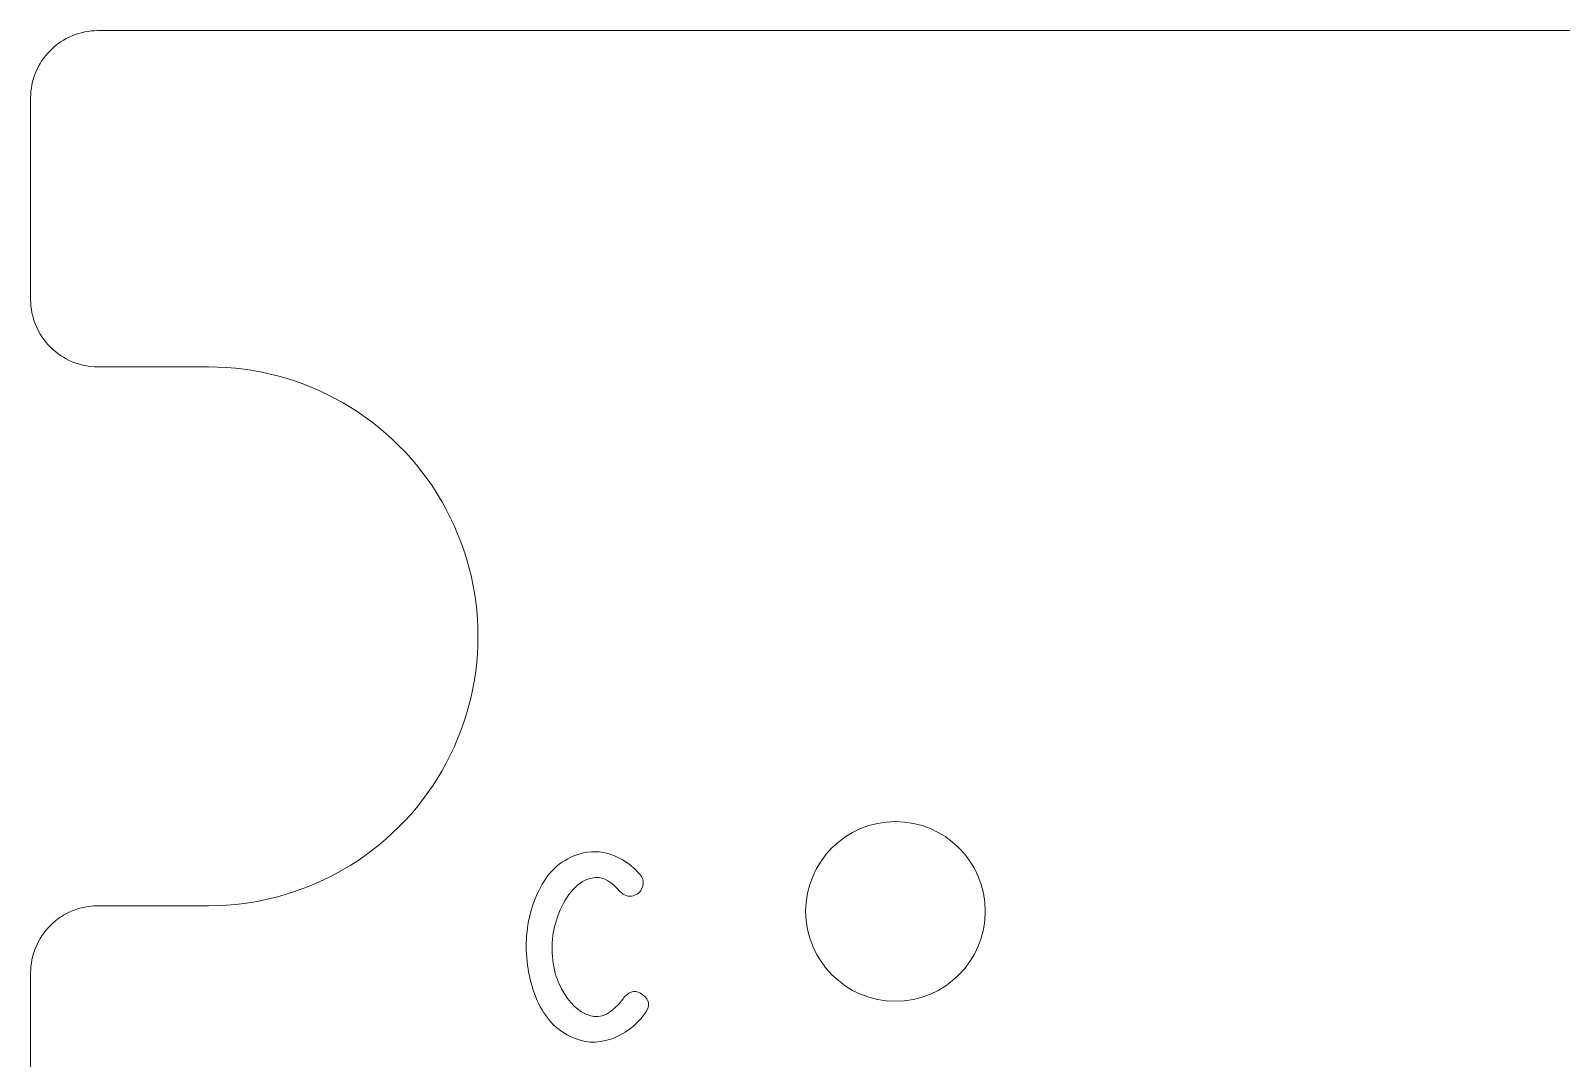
# Model space of a CAD drawing. Header units: millimetres. Extents: x -104 to 90, y -60 to 124.
# Drawn here: x -103.12 to -69.03, y 101.23 to 124.12 of the extents above; entities that cross this region are included whole.
import ezdxf

# ---------------------------------------------------------------- set-up
doc = ezdxf.new("R2010")
doc.units = ezdxf.units.MM
doc.header["$MEASUREMENT"] = 0
doc.layers.add('Cut', color=7, linetype='Continuous')
doc.layers.add('Engrave', color=7, linetype='Continuous')

msp = doc.modelspace()

# ---------------------------------------------------------------- linework, layer by layer
at = {"layer": 'Cut', "color": 250, "lineweight": 9}
msp.add_ellipse((-83.8584, 104.5034), major_axis=(0, 2), ratio=1, dxfattribs=at)
msp.add_open_spline([(39.8308, 68.5664), (40.2289, 68.5666), (40.6106, 68.725), (40.8919, 69.0067), (40.8919, 69.0067), (41.1732, 69.2883), (41.3311, 69.6683), (41.3308, 70.0664), (41.3308, 70.0664), (41.3308, 70.0664), (41.3308, 74.5539), (41.3308, 74.5539), (41.3308, 74.5539), (41.3306, 74.9519), (41.1722, 75.3336), (40.8905, 75.6149), (40.8905, 75.6149), (40.6089, 75.8962), (40.2289, 76.0541), (39.8308, 76.0539), (39.8308, 76.0539), (39.8308, 76.0539), (37.3683, 76.0539), (37.3683, 76.0539), (37.3683, 76.0539), (35.2247, 76.0539), (33.244, 77.1975), (32.1722, 79.0539), (32.1722, 79.0539), (31.1004, 80.9103), (31.1004, 83.1975), (32.1722, 85.0539), (32.1722, 85.0539), (33.244, 86.9103), (35.2247, 88.0539), (37.3683, 88.0539), (37.3683, 88.0539), (37.3683, 88.0539), (39.8308, 88.0539), (39.8308, 88.0539), (39.8308, 88.0539), (40.2289, 88.0541), (40.6106, 88.2125), (40.8919, 88.4942), (40.8919, 88.4942), (41.1732, 88.7758), (41.3311, 89.1558), (41.3308, 89.5539), (41.3308, 89.5539), (41.3308, 89.5539), (41.3308, 103.1289), (41.3308, 103.1289), (41.3308, 103.1289), (41.3306, 103.5269), (41.1722, 103.9086), (40.8905, 104.1899), (40.8905, 104.1899), (40.6089, 104.4712), (40.2289, 104.6291), (39.8308, 104.6289), (39.8308, 104.6289), (39.8308, 104.6289), (37.3683, 104.6289), (37.3683, 104.6289), (37.3683, 104.6289), (35.2247, 104.6289), (33.244, 105.7725), (32.1722, 107.6289), (32.1722, 107.6289), (31.1004, 109.4853), (31.1004, 111.7725), (32.1722, 113.6289), (32.1722, 113.6289), (33.244, 115.4853), (35.2247, 116.6289), (37.3683, 116.6289), (37.3683, 116.6289), (37.3683, 116.6289), (39.8308, 116.6289), (39.8308, 116.6289), (39.8308, 116.6289), (40.2289, 116.6291), (40.6106, 116.7875), (40.8919, 117.0692), (40.8919, 117.0692), (41.1732, 117.3508), (41.3311, 117.7308), (41.3308, 118.1289), (41.3308, 118.1289), (41.3308, 118.1289), (41.3308, 122.6164), (41.3308, 122.6164), (41.3308, 122.6164), (41.3306, 123.0144), (41.1722, 123.3961), (40.8905, 123.6774), (40.8905, 123.6774), (40.6089, 123.9587), (40.2289, 124.1166), (39.8308, 124.1164), (39.8308, 124.1164), (39.8308, 124.1164), (-101.6192, 124.1164), (-101.6192, 124.1164), (-101.6192, 124.1164), (-102.0172, 124.1161), (-102.3989, 123.9577), (-102.6802, 123.6761), (-102.6802, 123.6761), (-102.9615, 123.3944), (-103.1194, 123.0144), (-103.1192, 122.6164), (-103.1192, 122.6164), (-103.1192, 122.6164), (-103.1192, 118.1289), (-103.1192, 118.1289), (-103.1192, 118.1289), (-103.1189, 117.7308), (-102.9605, 117.3491), (-102.6789, 117.0678), (-102.6789, 117.0678), (-102.3972, 116.7865), (-102.0172, 116.6286), (-101.6192, 116.6289), (-101.6192, 116.6289), (-101.6192, 116.6289), (-99.1567, 116.6289), (-99.1567, 116.6289), (-99.1567, 116.6289), (-97.0131, 116.6289), (-95.0323, 115.4853), (-93.9605, 113.6289), (-93.9605, 113.6289), (-92.8887, 111.7725), (-92.8887, 109.4853), (-93.9605, 107.6289), (-93.9605, 107.6289), (-95.0323, 105.7725), (-97.0131, 104.6289), (-99.1567, 104.6289), (-99.1567, 104.6289), (-99.1567, 104.6289), (-101.6192, 104.6289), (-101.6192, 104.6289), (-101.6192, 104.6289), (-102.0172, 104.6286), (-102.3989, 104.4702), (-102.6802, 104.1886), (-102.6802, 104.1886), (-102.9615, 103.9069), (-103.1194, 103.5269), (-103.1192, 103.1289), (-103.1192, 103.1289), (-103.1192, 103.1289), (-103.1192, 89.5539), (-103.1192, 89.5539), (-103.1192, 89.5539), (-103.1189, 89.1558), (-102.9605, 88.7741), (-102.6789, 88.4928), (-102.6789, 88.4928), (-102.3972, 88.2115), (-102.0172, 88.0536), (-101.6192, 88.0539), (-101.6192, 88.0539), (-101.6192, 88.0539), (-99.1567, 88.0539), (-99.1567, 88.0539), (-99.1567, 88.0539), (-97.0131, 88.0539), (-95.0323, 86.9103), (-93.9605, 85.0539), (-93.9605, 85.0539), (-92.8887, 83.1975), (-92.8887, 80.9103), (-93.9605, 79.0539), (-93.9605, 79.0539), (-95.0323, 77.1975), (-97.0131, 76.0539), (-99.1567, 76.0539), (-99.1567, 76.0539), (-99.1567, 76.0539), (-101.6192, 76.0539), (-101.6192, 76.0539), (-101.6192, 76.0539), (-102.0172, 76.0536), (-102.3989, 75.8952), (-102.6802, 75.6136), (-102.6802, 75.6136), (-102.9615, 75.3319), (-103.1194, 74.9519), (-103.1192, 74.5539), (-103.1192, 74.5539), (-103.1192, 74.5539), (-103.1192, 70.0664), (-103.1192, 70.0664), (-103.1192, 70.0664), (-103.1189, 69.6683), (-102.9605, 69.2866), (-102.6789, 69.0053), (-102.6789, 69.0053), (-102.3972, 68.724), (-102.0172, 68.5661), (-101.6192, 68.5664), (-101.6192, 68.5664), (-101.6192, 68.5664), (39.8308, 68.5664), (39.8308, 68.5664)], degree=3, knots=[0, 0, 0, 0, 0.0188679, 0.0188679, 0.0188679, 0.0188679, 0.0377358, 0.0377358, 0.0377358, 0.0377358, 0.0566038, 0.0566038, 0.0566038, 0.0566038, 0.0754717, 0.0754717, 0.0754717, 0.0754717, 0.0943396, 0.0943396, 0.0943396, 0.0943396, 0.1132075, 0.1132075, 0.1132075, 0.1132075, 0.1320755, 0.1320755, 0.1320755, 0.1320755, 0.1509434, 0.1509434, 0.1509434, 0.1509434, 0.1698113, 0.1698113, 0.1698113, 0.1698113, 0.1886792, 0.1886792, 0.1886792, 0.1886792, 0.2075472, 0.2075472, 0.2075472, 0.2075472, 0.2264151, 0.2264151, 0.2264151, 0.2264151, 0.245283, 0.245283, 0.245283, 0.245283, 0.2641509, 0.2641509, 0.2641509, 0.2641509, 0.2830189, 0.2830189, 0.2830189, 0.2830189, 0.3018868, 0.3018868, 0.3018868, 0.3018868, 0.3207547, 0.3207547, 0.3207547, 0.3207547, 0.3396226, 0.3396226, 0.3396226, 0.3396226, 0.3584906, 0.3584906, 0.3584906, 0.3584906, 0.3773585, 0.3773585, 0.3773585, 0.3773585, 0.3962264, 0.3962264, 0.3962264, 0.3962264, 0.4150943, 0.4150943, 0.4150943, 0.4150943, 0.4339623, 0.4339623, 0.4339623, 0.4339623, 0.4528302, 0.4528302, 0.4528302, 0.4528302, 0.4716981, 0.4716981, 0.4716981, 0.4716981, 0.490566, 0.490566, 0.490566, 0.490566, 0.509434, 0.509434, 0.509434, 0.509434, 0.5283019, 0.5283019, 0.5283019, 0.5283019, 0.5471698, 0.5471698, 0.5471698, 0.5471698, 0.5660377, 0.5660377, 0.5660377, 0.5660377, 0.5849057, 0.5849057, 0.5849057, 0.5849057, 0.6037736, 0.6037736, 0.6037736, 0.6037736, 0.6226415, 0.6226415, 0.6226415, 0.6226415, 0.6415094, 0.6415094, 0.6415094, 0.6415094, 0.6603774, 0.6603774, 0.6603774, 0.6603774, 0.6792453, 0.6792453, 0.6792453, 0.6792453, 0.6981132, 0.6981132, 0.6981132, 0.6981132, 0.7169811, 0.7169811, 0.7169811, 0.7169811, 0.7358491, 0.7358491, 0.7358491, 0.7358491, 0.754717, 0.754717, 0.754717, 0.754717, 0.7735849, 0.7735849, 0.7735849, 0.7735849, 0.7924528, 0.7924528, 0.7924528, 0.7924528, 0.8113208, 0.8113208, 0.8113208, 0.8113208, 0.8301887, 0.8301887, 0.8301887, 0.8301887, 0.8490566, 0.8490566, 0.8490566, 0.8490566, 0.8679245, 0.8679245, 0.8679245, 0.8679245, 0.8867925, 0.8867925, 0.8867925, 0.8867925, 0.9056604, 0.9056604, 0.9056604, 0.9056604, 0.9245283, 0.9245283, 0.9245283, 0.9245283, 0.9433962, 0.9433962, 0.9433962, 0.9433962, 0.9622642, 0.9622642, 0.9622642, 0.9622642, 1, 1, 1, 1], dxfattribs=at)
at = {"layer": 'Engrave', "color": 240, "lineweight": 9}
msp.add_open_spline([(-89.4205, 102.2592), (-89.4205, 102.2592), (-89.4388, 102.2317), (-89.4388, 102.2317), (-89.4388, 102.2317), (-89.443, 102.2268), (-89.4466, 102.2218), (-89.4494, 102.2176), (-89.4494, 102.2176), (-89.4515, 102.2133), (-89.4543, 102.2091), (-89.4571, 102.2049), (-89.4571, 102.2049), (-89.6462, 101.9502), (-89.8939, 101.7688), (-90.2008, 101.6602), (-90.2008, 101.6602), (-90.507, 101.5522), (-90.809, 101.572), (-91.1067, 101.7195), (-91.1067, 101.7195), (-91.4524, 101.8916), (-91.7064, 102.1837), (-91.8687, 102.5958), (-91.8687, 102.5958), (-92.0303, 103.0078), (-92.1001, 103.4361), (-92.0776, 103.8806), (-92.0776, 103.8806), (-92.0543, 104.3251), (-91.9372, 104.7329), (-91.7262, 105.1054), (-91.7262, 105.1054), (-91.5145, 105.4772), (-91.2076, 105.7101), (-90.8047, 105.8039), (-90.8047, 105.8039), (-90.5733, 105.8575), (-90.3426, 105.8349), (-90.1126, 105.7369), (-90.1126, 105.7369), (-89.8826, 105.6381), (-89.6935, 105.4998), (-89.546, 105.322), (-89.546, 105.322), (-89.5446, 105.322), (-89.5411, 105.3178), (-89.5362, 105.3079), (-89.5362, 105.3079), (-89.4727, 105.2253), (-89.4593, 105.1343), (-89.4967, 105.0363), (-89.4967, 105.0363), (-89.5341, 104.9375), (-89.6018, 104.8761), (-89.7013, 104.8507), (-89.7013, 104.8507), (-89.8071, 104.8232), (-89.9052, 104.8549), (-89.9948, 104.9459), (-89.9948, 104.9459), (-90.1796, 105.1611), (-90.3574, 105.2641), (-90.5282, 105.2564), (-90.5282, 105.2564), (-90.6989, 105.2479), (-90.852, 105.1774), (-90.9868, 105.0454), (-90.9868, 105.0454), (-91.1222, 104.9128), (-91.2344, 104.7434), (-91.324, 104.5367), (-91.324, 104.5367), (-91.4136, 104.33), (-91.4687, 104.1367), (-91.4891, 103.9561), (-91.4891, 103.9561), (-91.5138, 103.755), (-91.5117, 103.5525), (-91.4821, 103.3493), (-91.4821, 103.3493), (-91.4524, 103.1461), (-91.3904, 102.9549), (-91.2951, 102.7757), (-91.2951, 102.7757), (-91.1293, 102.4617), (-90.9212, 102.2649), (-90.67, 102.1858), (-90.67, 102.1858), (-90.4181, 102.1061), (-90.1726, 102.2268), (-89.9327, 102.5464), (-89.9327, 102.5464), (-89.9214, 102.5598), (-89.9087, 102.5781), (-89.8932, 102.6), (-89.8932, 102.6), (-89.7641, 102.7432), (-89.6272, 102.758), (-89.4833, 102.6444), (-89.4833, 102.6444), (-89.3393, 102.5308), (-89.3182, 102.4024), (-89.4205, 102.2592)], degree=3, knots=[0, 0, 0, 0, 0.037037, 0.037037, 0.037037, 0.037037, 0.0740741, 0.0740741, 0.0740741, 0.0740741, 0.1111111, 0.1111111, 0.1111111, 0.1111111, 0.1481481, 0.1481481, 0.1481481, 0.1481481, 0.1851852, 0.1851852, 0.1851852, 0.1851852, 0.2222222, 0.2222222, 0.2222222, 0.2222222, 0.2592593, 0.2592593, 0.2592593, 0.2592593, 0.2962963, 0.2962963, 0.2962963, 0.2962963, 0.3333333, 0.3333333, 0.3333333, 0.3333333, 0.3703704, 0.3703704, 0.3703704, 0.3703704, 0.4074074, 0.4074074, 0.4074074, 0.4074074, 0.4444444, 0.4444444, 0.4444444, 0.4444444, 0.4814815, 0.4814815, 0.4814815, 0.4814815, 0.5185185, 0.5185185, 0.5185185, 0.5185185, 0.5555556, 0.5555556, 0.5555556, 0.5555556, 0.5925926, 0.5925926, 0.5925926, 0.5925926, 0.6296296, 0.6296296, 0.6296296, 0.6296296, 0.6666667, 0.6666667, 0.6666667, 0.6666667, 0.7037037, 0.7037037, 0.7037037, 0.7037037, 0.7407407, 0.7407407, 0.7407407, 0.7407407, 0.7777778, 0.7777778, 0.7777778, 0.7777778, 0.8148148, 0.8148148, 0.8148148, 0.8148148, 0.8518519, 0.8518519, 0.8518519, 0.8518519, 0.8888889, 0.8888889, 0.8888889, 0.8888889, 0.9259259, 0.9259259, 0.9259259, 0.9259259, 1, 1, 1, 1], dxfattribs=at)

doc.saveas('drawing.dxf')
